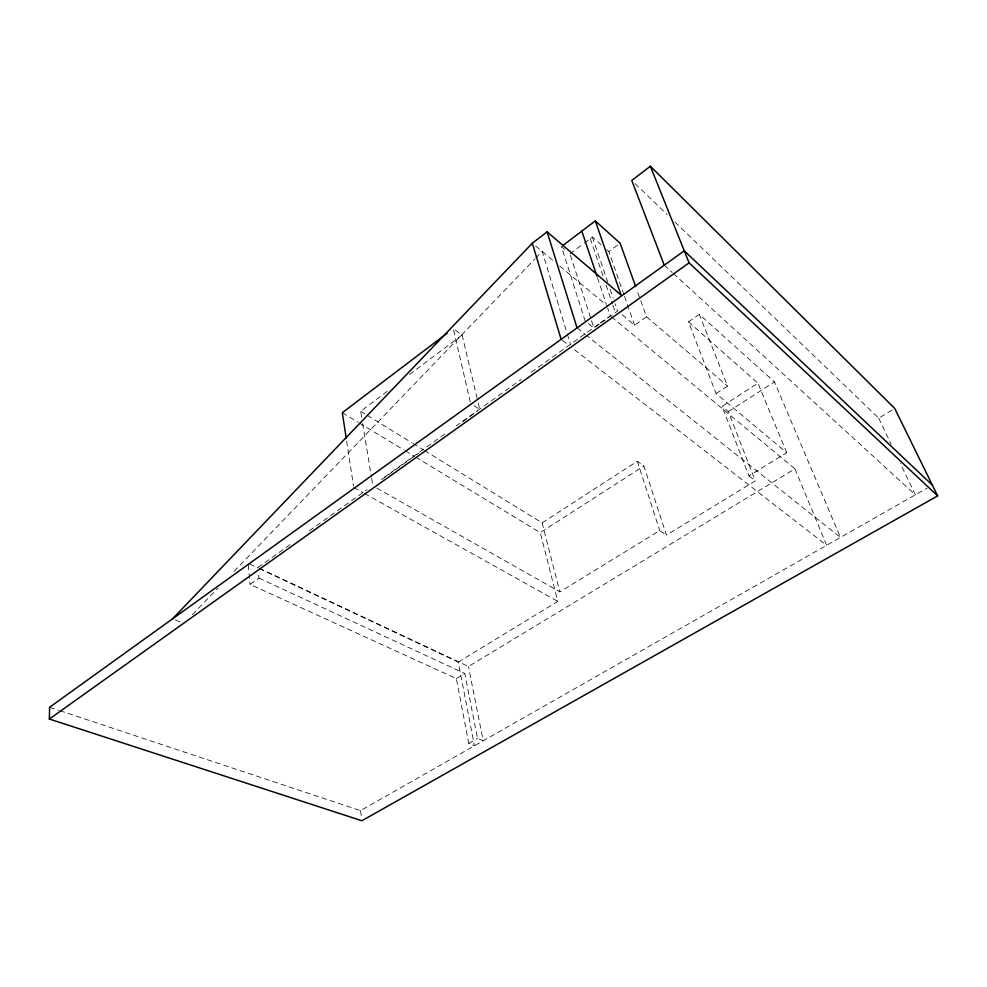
<?xml version="1.0" encoding="UTF-8"?>
<svg xmlns="http://www.w3.org/2000/svg" width="987" height="987" viewBox="0 0 987 987"><rect width="100%" height="100%" fill="white"/><g stroke="black" fill="none" stroke-linecap="round" stroke-linejoin="round"><path stroke-width="0.74" stroke-dasharray="4.93 3.7" d="M192.391 614.63L218.065 587.981M234.104 571.313L534.67 259.186M535.744 258.076L542.159 251.414L566.846 332.533M361.649 417.39L360.65 411.308L389.988 389.236M409.543 374.517L462.101 334.975L454.353 329.399M569.943 253.832L583.095 243.937M584.292 243.036L592.336 236.991L601.145 244.764M624.006 294.916L608.843 251.562L617.862 244.875M257.952 567.537L290.548 544.244M309.35 530.809L367.028 489.614M384.585 477.066L444.767 434.07M456.056 426.014L521.259 379.427M531.29 372.272L598.998 323.896M600.256 323.008L610.287 315.84L607.647 307.981M381.562 479.645L418.858 453.008M462.36 421.942L477.276 411.295M588.412 323.588L593.89 328.005L599.874 323.736M601.071 322.872L617.64 311.041L615.16 303.786M259.347 568.648L458.239 662.092L474.451 745.765L468.751 743.421L456.352 678.6L250.044 584.378L258.927 578.086L258.36 572.053M622.168 314.828L634.604 325.254L646.571 316.839L636.714 289.413M786.701 452.712L757.93 383.153L722.089 406.36L748.911 475.882L786.701 452.712L716.081 393.542L688.482 321.848L699.327 314.372L774.474 381.907L840.455 537.446L586.673 335.568M716.081 393.542L727.555 386.04L699.327 314.372M424.62 450.64L542.11 522.863L637.331 461.225L643.894 465.95L666.435 535.102L755.289 480.891L728.369 411.579L722.089 406.36M415.737 457.178L540.284 532.647L643.894 465.95M728.369 411.579L774.474 381.907M376.874 488.133L559.851 591.867L659.735 530.587L666.435 535.102M458.239 662.092L557.791 601.379L540.284 532.647M259.347 568.191L468.443 666.496L794.954 468.85L826.637 545.305L571.337 347.288M674.948 222.026L878.701 418.155L892.26 409.95M456.352 678.6L464.791 673.504L477.523 738.412L483.211 740.781L468.443 666.496M468.751 743.421L477.523 738.412M59.825 710.665L360.539 810.611L927.126 488.109M49.609 707.272L58.369 710.184M175.365 620.021L183.829 623.525M258.927 578.086L464.791 673.504M249.612 564.07L257.952 567.994M353.741 487.479L363.13 492.723M364.474 493.475L557.791 601.379M342.329 412.689L358.059 422.226M359.367 423.016L403.942 450.035M405.25 450.825L414.429 456.389M360.65 411.308L365.869 414.515M367.176 415.317L411.567 442.608M412.862 443.41L423.312 449.838M474.044 405.669L479.756 409.519L477.992 402.067M562.269 340.244L569.067 345.524M748.911 475.882L755.289 480.891M577.05 327.906L585.476 334.605M611.471 316.815L794.954 468.85M535.608 245.948L553.904 261.222M559.777 266.12L606.758 305.365M646.571 316.839L727.555 386.04M564.626 249.304L561.443 246.577L585.118 320.935M606.647 249.612L608.843 251.562M688.482 321.848L757.93 383.153M664.251 265.195L672.209 272.461M673.344 273.498L915.356 494.808L900.292 463.322M635.085 183.656L667.2 214.561M878.701 418.155L891.138 444.162M624.512 296.359L634.604 325.254M592.336 236.991L607.721 281.998M610.2 289.265L613.174 297.975M590.263 238.546L603.6 277.754M606.067 285.021L612.483 303.897M612.976 305.353L615.444 312.608M597.468 277.705L606.277 303.91M637.331 461.225L659.735 530.587M570.412 255.288L591.065 319.282M591.534 320.738L593.89 328.005M567.303 334.013L570.449 344.34M542.11 522.863L559.851 591.867M462.101 334.975L477.646 400.574M453.601 330.09L470.256 401.869M362.648 423.485L371.371 476.733M371.618 478.251L372.864 485.863M346.659 441.115L353.506 485.974M360.539 810.611L361.489 817.853M248.354 564.922L250.044 584.378"/><path stroke-width="1.48" d="M664.251 265.195L631.766 180.448L650.371 166.248L894.728 408.458L937.65 495.893L361.871 820.752L49.35 719.029L49.609 707.272L684.25 250.809L932.37 485.135M172.54 618.861L532.338 243.209L547.094 231.859L621.07 295.064L595.297 220.903L562.639 245.664M447.16 333.224L342.329 412.689L346.203 438.117M49.35 719.029L689.086 262.863L650.371 166.248M595.297 220.903L620.12 243.209L635.677 286.526M689.086 262.863L937.65 495.893M581.824 231.118L596.987 276.249M547.094 231.859L577.05 327.906M532.338 243.209L561.134 339.368"/></g></svg>
